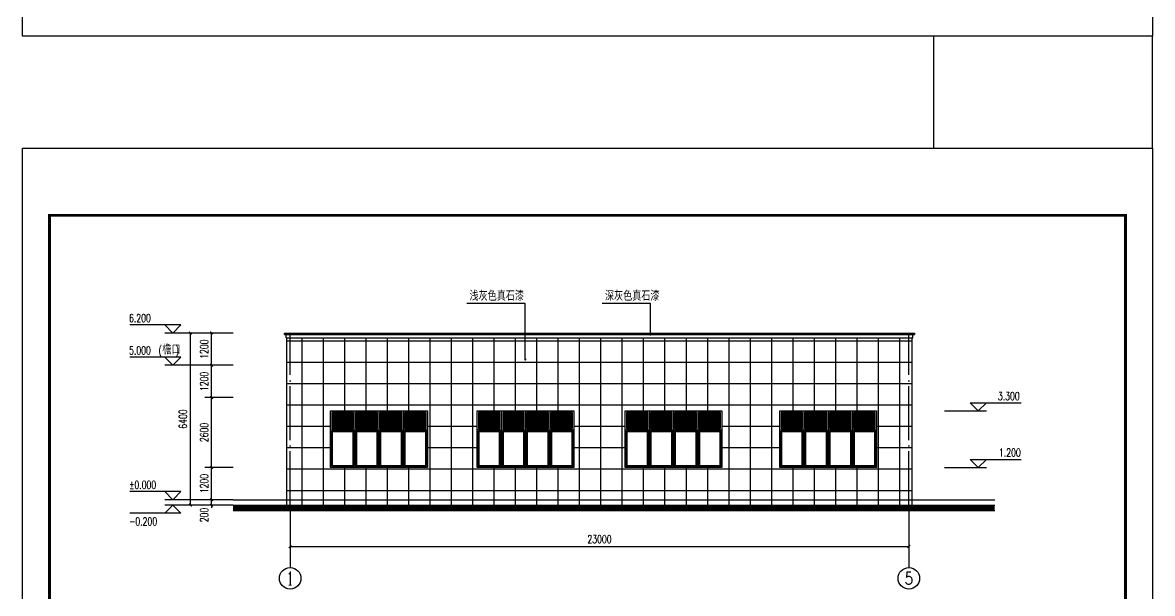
# Model space of a CAD drawing. Extents: x 1885024 to 2490229, y 18495599 to 18794495.
# Drawn here: x 2438333 to 2480333, y 18572298 to 18593529 of the extents above; entities that cross this region are included whole.
import ezdxf
from ezdxf.enums import TextEntityAlignment as Align

# ---------------------------------------------------------------- set-up
doc = ezdxf.new("R2010")
doc.units = 0
doc.header["$LTSCALE"] = 1000
doc.header["$MEASUREMENT"] = 0
doc.linetypes.add('DASH', pattern=[0.35, 0.25, -0.1])
doc.linetypes.add('DOTE', pattern=[2.42, 2, -0.2, 0.02, -0.2])
doc.layers.get('Defpoints').update_dxf_attribs({"color": 250})
doc.layers.add('0 - 已设计道路边线', color=150, linetype='Continuous', lineweight=50)
for name, color, linetype in [('0 - 转弯半径', 10, 'Continuous'), ('AXIS_TEXT', 7, 'Continuous'), ('AXIS_外部', 171, 'Continuous'), ('DIM_ELEV', 145, 'Continuous'), ('DIM_LEAD', 145, 'Continuous'), ('DOTE', 1, 'DOTE'), ('PUB_DIM', 161, 'Continuous'), ('PUB_TEXT', 7, 'Continuous'), ('TK', 4, 'Continuous')]:
    doc.layers.add(name, color=color, linetype=linetype)
doc.styles.add('_TCH_AXIS', font='COMPLEX', dxfattribs={"bigfont": 'GBCBIG'})
doc.styles.add('_TCH_DIM', font='SIMPLEX', dxfattribs={"bigfont": 'GBCBIG'})
doc.styles.add('_TCH_DIM_T3', font='SIMPLEX', dxfattribs={"width": 0.705882, "bigfont": 'GBCBIG'})
doc.styles.add('COMPLEX', font='COMPLEX')
doc.dimstyles.new('_TCH_ARCH&&100', dxfattribs={"dimtxt": 297.5, "dimasz": 100, "dimexe": 250, "dimexo": 300, "dimgap": 126.25, "dimtad": 1, "dimdec": 0, "dimzin": 0, "dimdsep": 46, "dimtxsty": '_TCH_DIM_T3', "dimblk": 'ARCHTICK', "dimcen": 0.09, "dimclrt": 7, "dimazin": 2, "dimtfac": 1, "dimtdec": 0, "dimtix": 1, "dimtmove": 2, "dimatfit": 3, "dimfxl": 0, "dimtolj": 1, "dimtzin": 0, "dimarcsym": 0})

# ---------------------------------------------------------------- blocks, each defined once
blk = doc.blocks.new('GeYuanFrame_40684711', base_point=(18.76, 4.34))
at = {"layer": 'TK'}
blk.add_lwpolyline([(18.76, 424.34), (612.76, 424.34), (612.76, 4.34), (18.76, 4.34), (18.76, 424.34)], dxfattribs=at)
blk = doc.blocks.new('GeYuanFrame_51638672', base_point=(18.76, 4.34))
at = {"layer": 'TK'}
blk.add_line((43.76, 414.34), (602.76, 414.34), dxfattribs=at)
blk.add_lwpolyline([(18.76, 424.34), (612.76, 424.34), (612.76, 4.34), (18.76, 4.34), (18.76, 424.34)], dxfattribs=at)
at = {"layer": 'TK', "const_width": 1}
blk.add_lwpolyline([(602.76, 414.34), (43.76, 414.34), (43.76, 14.34), (602.76, 14.34)], close=True, dxfattribs=at)
blk = doc.blocks.new('_ArchTick')
at = {"color": 0, "linetype": 'ByBlock', "const_width": 0.4}
blk.add_lwpolyline([(-0.5, -0.5), (0.5, 0.5)], dxfattribs=at)
blk = doc.blocks.new('*D116')
at = {"layer": 'AXIS_外部', "color": 0, "lineweight": -2}
for p, q in [((2448279, 18575383), (2448279, 18573791)), ((2471279, 18575383), (2471279, 18573791)), ((2448279, 18574041), (2471279, 18574041))]:
    blk.add_line(p, q, dxfattribs=at)
at = {"layer": 'Defpoints', "color": 0}
for p in [(2448279, 18575683), (2471279, 18575683), (2471279, 18574041)]:
    blk.add_point(p, dxfattribs=at)
at = {"layer": 'AXIS_外部', "color": 0, "lineweight": -2, "xscale": 100, "yscale": 100, "zscale": 100, "rotation": 180}
blk.add_blockref('_ArchTick', (2448279, 18574041), dxfattribs=at)
at = {"layer": 'AXIS_外部', "color": 0, "lineweight": -2, "xscale": 100, "yscale": 100, "zscale": 100}
blk.add_blockref('_ArchTick', (2471279, 18574041), dxfattribs=at)
at = {"layer": 'AXIS_外部', "color": 7, "insert": (2459779, 18574316), "char_height": 297.5, "attachment_point": 5, "style": '_TCH_DIM_T3'}
blk.add_mtext('\\A1;23000', dxfattribs=at)
blk = doc.blocks.new('*D117')
at = {"layer": 'Defpoints', "color": 0}
for p in [(2444569, 18581983), (2446359, 18581983), (2446359, 18575583)]:
    blk.add_point(p, dxfattribs=at)
at = {"layer": 'PUB_DIM', "color": 0, "lineweight": -2}
for p, q in [((2446059, 18581983), (2444319, 18581983)), ((2444569, 18575583), (2444569, 18581983)), ((2446059, 18575583), (2444319, 18575583))]:
    blk.add_line(p, q, dxfattribs=at)
at = {"layer": 'PUB_DIM', "color": 0, "lineweight": -2, "xscale": 100, "yscale": 100, "zscale": 100}
for p, rotation in [((2444569, 18581983), 90), ((2444569, 18575583), 270)]:
    blk.add_blockref('_ArchTick', p, dxfattribs=dict(at, rotation=rotation))
at = {"layer": 'PUB_DIM', "color": 7, "insert": (2444294, 18578783), "char_height": 297.5, "attachment_point": 5, "rotation": 90, "style": '_TCH_DIM_T3'}
blk.add_mtext('\\A1;6400', dxfattribs=at)
blk = doc.blocks.new('*D118')
at = {"layer": 'Defpoints', "color": 0}
for p in [(2445359, 18575783), (2446459, 18575783), (2446459, 18575583)]:
    blk.add_point(p, dxfattribs=at)
at = {"layer": 'PUB_DIM', "color": 0, "lineweight": -2}
for p, q in [((2446159, 18575783), (2445109, 18575783)), ((2445359, 18575783), (2445359, 18575883)), ((2445359, 18575583), (2445359, 18575783)), ((2446159, 18575583), (2445109, 18575583)), ((2445359, 18575583), (2445359, 18575483))]:
    blk.add_line(p, q, dxfattribs=at)
at = {"layer": 'PUB_DIM', "color": 0, "lineweight": -2, "xscale": 100, "yscale": 100, "zscale": 100}
for p, rotation in [((2445359, 18575783), 270), ((2445359, 18575583), 90)]:
    blk.add_blockref('_ArchTick', p, dxfattribs=dict(at, rotation=rotation))
at = {"layer": 'PUB_DIM', "color": 7, "insert": (2445084, 18575213), "char_height": 297.5, "attachment_point": 5, "rotation": 90, "style": '_TCH_DIM_T3'}
blk.add_mtext('\\A1;200', dxfattribs=at)
blk = doc.blocks.new('*D119')
at = {"layer": 'Defpoints', "color": 0}
for p in [(2445359, 18576983), (2446459, 18576983), (2446459, 18575783)]:
    blk.add_point(p, dxfattribs=at)
at = {"layer": 'PUB_DIM', "color": 0, "lineweight": -2}
for p, q in [((2446159, 18576983), (2445109, 18576983)), ((2445359, 18575783), (2445359, 18576983)), ((2446159, 18575783), (2445109, 18575783))]:
    blk.add_line(p, q, dxfattribs=at)
at = {"layer": 'PUB_DIM', "color": 0, "lineweight": -2, "xscale": 100, "yscale": 100, "zscale": 100}
for p, rotation in [((2445359, 18576983), 90), ((2445359, 18575783), 270)]:
    blk.add_blockref('_ArchTick', p, dxfattribs=dict(at, rotation=rotation))
at = {"layer": 'PUB_DIM', "color": 7, "insert": (2445084, 18576383), "char_height": 297.5, "attachment_point": 5, "rotation": 90, "style": '_TCH_DIM_T3'}
blk.add_mtext('\\A1;1200', dxfattribs=at)
blk = doc.blocks.new('*D120')
at = {"layer": 'Defpoints', "color": 0}
for p in [(2445359, 18579583), (2446459, 18579583), (2446459, 18576983)]:
    blk.add_point(p, dxfattribs=at)
at = {"layer": 'PUB_DIM', "color": 0, "lineweight": -2}
for p, q in [((2446159, 18579583), (2445109, 18579583)), ((2445359, 18576983), (2445359, 18579583)), ((2446159, 18576983), (2445109, 18576983))]:
    blk.add_line(p, q, dxfattribs=at)
at = {"layer": 'PUB_DIM', "color": 0, "lineweight": -2, "xscale": 100, "yscale": 100, "zscale": 100}
for p, rotation in [((2445359, 18579583), 90), ((2445359, 18576983), 270)]:
    blk.add_blockref('_ArchTick', p, dxfattribs=dict(at, rotation=rotation))
at = {"layer": 'PUB_DIM', "color": 7, "insert": (2445084, 18578283), "char_height": 297.5, "attachment_point": 5, "rotation": 90, "style": '_TCH_DIM_T3'}
blk.add_mtext('\\A1;2600', dxfattribs=at)
blk = doc.blocks.new('*D121')
at = {"layer": 'Defpoints', "color": 0}
for p in [(2445359, 18580783), (2446459, 18580783), (2446459, 18579583)]:
    blk.add_point(p, dxfattribs=at)
at = {"layer": 'PUB_DIM', "color": 0, "lineweight": -2}
for p, q in [((2446159, 18580783), (2445109, 18580783)), ((2445359, 18579583), (2445359, 18580783)), ((2446159, 18579583), (2445109, 18579583))]:
    blk.add_line(p, q, dxfattribs=at)
at = {"layer": 'PUB_DIM', "color": 0, "lineweight": -2, "xscale": 100, "yscale": 100, "zscale": 100}
for p, rotation in [((2445359, 18580783), 90), ((2445359, 18579583), 270)]:
    blk.add_blockref('_ArchTick', p, dxfattribs=dict(at, rotation=rotation))
at = {"layer": 'PUB_DIM', "color": 7, "insert": (2445084, 18580183), "char_height": 297.5, "attachment_point": 5, "rotation": 90, "style": '_TCH_DIM_T3'}
blk.add_mtext('\\A1;1200', dxfattribs=at)
blk = doc.blocks.new('*D122')
at = {"layer": 'Defpoints', "color": 0}
for p in [(2445359, 18581983), (2446459, 18581983), (2446459, 18580783)]:
    blk.add_point(p, dxfattribs=at)
at = {"layer": 'PUB_DIM', "color": 0, "lineweight": -2}
for p, q in [((2446159, 18581983), (2445109, 18581983)), ((2445359, 18580783), (2445359, 18581983)), ((2446159, 18580783), (2445109, 18580783))]:
    blk.add_line(p, q, dxfattribs=at)
at = {"layer": 'PUB_DIM', "color": 0, "lineweight": -2, "xscale": 100, "yscale": 100, "zscale": 100}
for p, rotation in [((2445359, 18581983), 90), ((2445359, 18580783), 270)]:
    blk.add_blockref('_ArchTick', p, dxfattribs=dict(at, rotation=rotation))
at = {"layer": 'PUB_DIM', "color": 7, "insert": (2445084, 18581383), "char_height": 297.5, "attachment_point": 5, "rotation": 90, "style": '_TCH_DIM_T3'}
blk.add_mtext('\\A1;1200', dxfattribs=at)
blk = doc.blocks.new('_AXISO')
blk.add_circle((0, 0), 0.5)
at = {"layer": 'AXIS_TEXT', "style": 'COMPLEX', "width": 1.041667}
blk.add_attdef('A', text='', height=0.56, dxfattribs=at).set_placement((-0.25, -0.28), (0.25, -0.28), align=Align.FIT)

msp = doc.modelspace()

# ---------------------------------------------------------------- hatches: boundary and pattern name
at = {"linetype": 'DASH'}
h = msp.add_hatch(dxfattribs=at)
h.set_pattern_fill('ANSI37,_O', color=250, scale=500, angle=45)
h.set_pattern_definition([(90, (0, 0), (-793.75, 2e-13), []), (180, (0, 0), (-2e-13, -793.75), [])])
h.paths.add_polyline_path([(2471399.3, 18581802.6), (2457021, 18581802.6), (2457021, 18581018.4, -1), (2457021, 18580978.4, -1), (2457021, 18581018.4), (2457021, 18581802.6), (2448159.3, 18581802.6), (2448159.3, 18575582.6), (2471399.3, 18575582.6)])
h.paths.add_polyline_path([(2464329.3, 18579082.6), (2464329.3, 18576982.6), (2460729.3, 18576982.6), (2460729.3, 18579082.6)], flags=16)
h.paths.add_polyline_path([(2466479.3, 18579082.6), (2470079.3, 18579082.6), (2470079.3, 18576982.6), (2466479.3, 18576982.6)], flags=16)
h.paths.add_polyline_path([(2458829.3, 18579082.6), (2458829.3, 18576982.6), (2455229.3, 18576982.6), (2455229.3, 18579082.6)], flags=16)
h.paths.add_polyline_path([(2453379.3, 18579082.6), (2453379.3, 18576982.6), (2449779.3, 18576982.6), (2449779.3, 18579082.6)], flags=16)
h = msp.add_hatch()
h.set_pattern_fill('ANSI31', color=252, scale=30, angle=135, style=0)
h.set_pattern_definition([(180, (-5450, 0), (-1e-14, -47.625), [])])
h.paths.add_polyline_path([(2450729.3, 18578432.6), (2451529.3, 18578432.6), (2451529.3, 18579032.6), (2450729.3, 18579032.6)])
h.paths.add_polyline_path([(2449829.3, 18578432.6), (2450629.3, 18578432.6), (2450629.3, 18579032.6), (2449829.3, 18579032.6)])
h.paths.add_polyline_path([(2451629.3, 18578432.6), (2452429.3, 18578432.6), (2452429.3, 18579032.6), (2451629.3, 18579032.6)])
h.paths.add_polyline_path([(2452529.3, 18578432.6), (2453329.3, 18578432.6), (2453329.3, 18579032.6), (2452529.3, 18579032.6)])
h = msp.add_hatch()
h.set_pattern_fill('ANSI31', color=252, scale=30, angle=135, style=0)
h.set_pattern_definition([(180, (0, 0), (-1e-14, -47.625), [])])
h.paths.add_polyline_path([(2456179.3, 18578432.6), (2456979.3, 18578432.6), (2456979.3, 18579032.6), (2456179.3, 18579032.6)])
h.paths.add_polyline_path([(2455279.3, 18578432.6), (2456079.3, 18578432.6), (2456079.3, 18579032.6), (2455279.3, 18579032.6)])
h.paths.add_polyline_path([(2457079.3, 18578432.6), (2457879.3, 18578432.6), (2457879.3, 18579032.6), (2457079.3, 18579032.6)])
h.paths.add_polyline_path([(2457979.3, 18578432.6), (2458779.3, 18578432.6), (2458779.3, 18579032.6), (2457979.3, 18579032.6)])
h = msp.add_hatch()
h.set_pattern_fill('ANSI31', color=252, scale=30, angle=135, style=0)
h.set_pattern_definition([(180, (5500, 0), (-1e-14, -47.625), [])])
h.paths.add_polyline_path([(2461679.3, 18578432.6), (2462479.3, 18578432.6), (2462479.3, 18579032.6), (2461679.3, 18579032.6)])
h.paths.add_polyline_path([(2460779.3, 18578432.6), (2461579.3, 18578432.6), (2461579.3, 18579032.6), (2460779.3, 18579032.6)])
h.paths.add_polyline_path([(2462579.3, 18578432.6), (2463379.3, 18578432.6), (2463379.3, 18579032.6), (2462579.3, 18579032.6)])
h.paths.add_polyline_path([(2463479.3, 18578432.6), (2464279.3, 18578432.6), (2464279.3, 18579032.6), (2463479.3, 18579032.6)])
h = msp.add_hatch()
h.set_pattern_fill('ANSI31', color=252, scale=30, angle=135, style=0)
h.set_pattern_definition([(180, (11250, 0), (-1e-14, -47.625), [])])
h.paths.add_polyline_path([(2467429.3, 18578432.6), (2468229.3, 18578432.6), (2468229.3, 18579032.6), (2467429.3, 18579032.6)])
h.paths.add_polyline_path([(2466529.3, 18578432.6), (2467329.3, 18578432.6), (2467329.3, 18579032.6), (2466529.3, 18579032.6)])
h.paths.add_polyline_path([(2468329.3, 18578432.6), (2469129.3, 18578432.6), (2469129.3, 18579032.6), (2468329.3, 18579032.6)])
h.paths.add_polyline_path([(2469229.3, 18578432.6), (2470029.3, 18578432.6), (2470029.3, 18579032.6), (2469229.3, 18579032.6)])

# ---------------------------------------------------------------- linework, layer by layer
for p, q in [((2448069.3, 18581922.6), (2448069.3, 18581982.6)), ((2448069.3, 18581922.6), (2471489.3, 18581922.6)), ((2448129.3, 18581802.6), (2448129.3, 18581922.6)), ((2448129.3, 18581802.6), (2471429.3, 18581802.6)), ((2471429.3, 18581802.6), (2471429.3, 18581922.6)), ((2450679.3, 18579082.6), (2450679.3, 18576982.6)), ((2451579.3, 18579082.6), (2451579.3, 18576982.6)), ((2451579.3, 18579082.6), (2453379.3, 18579082.6)), ((2452479.3, 18579082.6), (2452479.3, 18576982.6)), ((2453379.3, 18579082.6), (2453379.3, 18576982.6)), ((2456129.3, 18579082.6), (2456129.3, 18576982.6)), ((2457029.3, 18579082.6), (2457029.3, 18576982.6)), ((2457029.3, 18579082.6), (2458829.3, 18579082.6)), ((2457929.3, 18579082.6), (2457929.3, 18576982.6)), ((2458829.3, 18579082.6), (2458829.3, 18576982.6)), ((2461629.3, 18579082.6), (2461629.3, 18576982.6)), ((2462529.3, 18579082.6), (2462529.3, 18576982.6)), ((2462529.3, 18579082.6), (2464329.3, 18579082.6)), ((2463429.3, 18579082.6), (2463429.3, 18576982.6)), ((2464329.3, 18579082.6), (2464329.3, 18576982.6)), ((2467379.3, 18579082.6), (2467379.3, 18576982.6)), ((2468279.3, 18579082.6), (2468279.3, 18576982.6)), ((2468279.3, 18579082.6), (2470079.3, 18579082.6)), ((2469179.3, 18579082.6), (2469179.3, 18576982.6)), ((2470079.3, 18579082.6), (2470079.3, 18576982.6)), ((2453379.3, 18576982.6), (2451579.3, 18576982.6)), ((2458829.3, 18576982.6), (2457029.3, 18576982.6)), ((2464329.3, 18576982.6), (2462529.3, 18576982.6)), ((2470079.3, 18576982.6), (2468279.3, 18576982.6))]:
    msp.add_line(p, q)
for points in [[(2480332.5, 18593024.2), (2472193.7, 18593024.2), (2472193.7, 18588861.4), (2480332.5, 18588861.4)], [(2449779.3, 18579082.6), (2451579.3, 18579082.6), (2451579.3, 18576982.6), (2449779.3, 18576982.6)], [(2449779.3, 18579082.6), (2453379.3, 18579082.6), (2453379.3, 18576982.6), (2449779.3, 18576982.6)], [(2449829.3, 18578432.6), (2450629.3, 18578432.6), (2450629.3, 18579032.6), (2449829.3, 18579032.6)], [(2450729.3, 18578432.6), (2451529.3, 18578432.6), (2451529.3, 18579032.6), (2450729.3, 18579032.6)], [(2451629.3, 18578432.6), (2452429.3, 18578432.6), (2452429.3, 18579032.6), (2451629.3, 18579032.6)], [(2452529.3, 18578432.6), (2453329.3, 18578432.6), (2453329.3, 18579032.6), (2452529.3, 18579032.6)], [(2455229.3, 18579082.6), (2457029.3, 18579082.6), (2457029.3, 18576982.6), (2455229.3, 18576982.6)], [(2455229.3, 18579082.6), (2458829.3, 18579082.6), (2458829.3, 18576982.6), (2455229.3, 18576982.6)], [(2455279.3, 18578432.6), (2456079.3, 18578432.6), (2456079.3, 18579032.6), (2455279.3, 18579032.6)], [(2456179.3, 18578432.6), (2456979.3, 18578432.6), (2456979.3, 18579032.6), (2456179.3, 18579032.6)], [(2457079.3, 18578432.6), (2457879.3, 18578432.6), (2457879.3, 18579032.6), (2457079.3, 18579032.6)], [(2457979.3, 18578432.6), (2458779.3, 18578432.6), (2458779.3, 18579032.6), (2457979.3, 18579032.6)], [(2460729.3, 18579082.6), (2462529.3, 18579082.6), (2462529.3, 18576982.6), (2460729.3, 18576982.6)], [(2460729.3, 18579082.6), (2464329.3, 18579082.6), (2464329.3, 18576982.6), (2460729.3, 18576982.6)], [(2460779.3, 18578432.6), (2461579.3, 18578432.6), (2461579.3, 18579032.6), (2460779.3, 18579032.6)], [(2461679.3, 18578432.6), (2462479.3, 18578432.6), (2462479.3, 18579032.6), (2461679.3, 18579032.6)], [(2462579.3, 18578432.6), (2463379.3, 18578432.6), (2463379.3, 18579032.6), (2462579.3, 18579032.6)], [(2463479.3, 18578432.6), (2464279.3, 18578432.6), (2464279.3, 18579032.6), (2463479.3, 18579032.6)], [(2466479.3, 18579082.6), (2468279.3, 18579082.6), (2468279.3, 18576982.6), (2466479.3, 18576982.6)], [(2466479.3, 18579082.6), (2470079.3, 18579082.6), (2470079.3, 18576982.6), (2466479.3, 18576982.6)], [(2466529.3, 18578432.6), (2467329.3, 18578432.6), (2467329.3, 18579032.6), (2466529.3, 18579032.6)], [(2467429.3, 18578432.6), (2468229.3, 18578432.6), (2468229.3, 18579032.6), (2467429.3, 18579032.6)], [(2468329.3, 18578432.6), (2469129.3, 18578432.6), (2469129.3, 18579032.6), (2468329.3, 18579032.6)], [(2469229.3, 18578432.6), (2470029.3, 18578432.6), (2470029.3, 18579032.6), (2469229.3, 18579032.6)]]:
    msp.add_lwpolyline(points, close=True)
for points in [[(2448069.3, 18581982.6), (2471489.3, 18581982.6), (2471489.3, 18581922.6)], [(2448159.3, 18575582.6), (2448159.3, 18581802.6)], [(2471399.3, 18575582.6), (2471399.3, 18581802.6)], [(2446159.3, 18575582.6), (2474471.2, 18575582.6)], [(2446159.3, 18575382.6), (2474471.2, 18575382.6)]]:
    msp.add_lwpolyline(points)
at = {"const_width": 200}
msp.add_lwpolyline([(2446159.3, 18575482.6), (2474471.2, 18575482.6)], dxfattribs=at)
at = {"layer": '0 - 已设计道路边线', "ltscale": 0.01}
for points in [[(2449829.3, 18578332.6), (2450629.3, 18578332.6), (2450629.3, 18577032.6), (2449829.3, 18577032.6)], [(2450729.3, 18578332.6), (2451529.3, 18578332.6), (2451529.3, 18577032.6), (2450729.3, 18577032.6)], [(2451629.3, 18578332.6), (2452429.3, 18578332.6), (2452429.3, 18577032.6), (2451629.3, 18577032.6)], [(2452529.3, 18578332.6), (2453329.3, 18578332.6), (2453329.3, 18577032.6), (2452529.3, 18577032.6)], [(2455279.3, 18578332.6), (2456079.3, 18578332.6), (2456079.3, 18577032.6), (2455279.3, 18577032.6)], [(2456179.3, 18578332.6), (2456979.3, 18578332.6), (2456979.3, 18577032.6), (2456179.3, 18577032.6)], [(2457079.3, 18578332.6), (2457879.3, 18578332.6), (2457879.3, 18577032.6), (2457079.3, 18577032.6)], [(2457979.3, 18578332.6), (2458779.3, 18578332.6), (2458779.3, 18577032.6), (2457979.3, 18577032.6)], [(2460779.3, 18578332.6), (2461579.3, 18578332.6), (2461579.3, 18577032.6), (2460779.3, 18577032.6)], [(2461679.3, 18578332.6), (2462479.3, 18578332.6), (2462479.3, 18577032.6), (2461679.3, 18577032.6)], [(2462579.3, 18578332.6), (2463379.3, 18578332.6), (2463379.3, 18577032.6), (2462579.3, 18577032.6)], [(2463479.3, 18578332.6), (2464279.3, 18578332.6), (2464279.3, 18577032.6), (2463479.3, 18577032.6)], [(2466529.3, 18578332.6), (2467329.3, 18578332.6), (2467329.3, 18577032.6), (2466529.3, 18577032.6)], [(2467429.3, 18578332.6), (2468229.3, 18578332.6), (2468229.3, 18577032.6), (2467429.3, 18577032.6)], [(2468329.3, 18578332.6), (2469129.3, 18578332.6), (2469129.3, 18577032.6), (2468329.3, 18577032.6)], [(2469229.3, 18578332.6), (2470029.3, 18578332.6), (2470029.3, 18577032.6), (2469229.3, 18577032.6)]]:
    msp.add_lwpolyline(points, close=True, dxfattribs=at)
at = {"layer": '0 - 转弯半径', "color": 0}
for p, q in [((2453379.3, 18579082.6), (2453379.3, 18576982.6)), ((2458829.3, 18579082.6), (2458829.3, 18576982.6)), ((2464329.3, 18579082.6), (2464329.3, 18576982.6)), ((2470079.3, 18579082.6), (2470079.3, 18576982.6)), ((2449779.3, 18578382.6), (2451579.3, 18578382.6)), ((2451579.3, 18578382.6), (2453379.3, 18578382.6)), ((2455229.3, 18578382.6), (2457029.3, 18578382.6)), ((2457029.3, 18578382.6), (2458829.3, 18578382.6)), ((2460729.3, 18578382.6), (2462529.3, 18578382.6)), ((2462529.3, 18578382.6), (2464329.3, 18578382.6)), ((2466479.3, 18578382.6), (2468279.3, 18578382.6)), ((2468279.3, 18578382.6), (2470079.3, 18578382.6)), ((2450679.3, 18576982.6), (2449779.3, 18576982.6)), ((2452479.3, 18576982.6), (2451579.3, 18576982.6)), ((2456129.3, 18576982.6), (2455229.3, 18576982.6)), ((2457929.3, 18576982.6), (2457029.3, 18576982.6)), ((2461629.3, 18576982.6), (2460729.3, 18576982.6)), ((2463429.3, 18576982.6), (2462529.3, 18576982.6)), ((2467379.3, 18576982.6), (2466479.3, 18576982.6)), ((2469179.3, 18576982.6), (2468279.3, 18576982.6))]:
    msp.add_line(p, q, dxfattribs=at)
at = {"layer": 'AXIS_外部'}
for p, q in [((2448279.3, 18575582.6), (2448279.3, 18573260.5)), ((2471279.3, 18575582.6), (2471279.3, 18573260.5))]:
    msp.add_line(p, q, dxfattribs=at)
at = {"layer": 'Defpoints'}
msp.add_lwpolyline([(2446159.3, 18575782.6), (2474471.2, 18575782.6)], dxfattribs=at)
at = {"layer": 'DIM_ELEV'}
for p, q in [((2444219.5, 18582282.6), (2442319.5, 18582282.6)), ((2443919.5, 18581982.6), (2443619.5, 18582282.6)), ((2443919.5, 18581982.6), (2444219.5, 18582282.6)), ((2445169.5, 18581982.6), (2443619.5, 18581982.6)), ((2444219.5, 18581082.6), (2442319.5, 18581082.6)), ((2443919.5, 18580782.6), (2443619.5, 18581082.6)), ((2443919.5, 18580782.6), (2444219.5, 18581082.6)), ((2445169.5, 18580782.6), (2443619.5, 18580782.6)), ((2473859.2, 18579082.6), (2473559.2, 18579382.6)), ((2473559.2, 18579382.6), (2475459.2, 18579382.6)), ((2473859.2, 18579082.6), (2474159.2, 18579382.6)), ((2472609.2, 18579082.6), (2474159.2, 18579082.6)), ((2473859.2, 18576982.6), (2473559.2, 18577282.6)), ((2473559.2, 18577282.6), (2475459.2, 18577282.6)), ((2473859.2, 18576982.6), (2474159.2, 18577282.6)), ((2472609.2, 18576982.6), (2474159.2, 18576982.6)), ((2444219.5, 18576082.6), (2442319.5, 18576082.6)), ((2443919.5, 18575782.6), (2443619.5, 18576082.6)), ((2445169.5, 18575782.6), (2443619.5, 18575782.6)), ((2443919.5, 18575782.6), (2444219.5, 18576082.6)), ((2443919.5, 18575582.6), (2443619.5, 18575282.6)), ((2444619.5, 18575582.6), (2443619.5, 18575582.6)), ((2443919.5, 18575582.6), (2444219.5, 18575282.6)), ((2444219.5, 18575282.6), (2442319.5, 18575282.6))]:
    msp.add_line(p, q, dxfattribs=at)
at = {"layer": 'DIM_LEAD'}
for p, q in [((2457021, 18583080.7), (2454841.4, 18583080.7)), ((2457021, 18580998.4), (2457021, 18583080.7)), ((2457021, 18580998.4), (2457021, 18583080.7)), ((2461670.1, 18583080.7), (2459877.4, 18583080.7)), ((2461670.1, 18581922.6), (2461670.1, 18583080.7)), ((2461670.1, 18581922.6), (2461670.1, 18583080.7))]:
    msp.add_line(p, q, dxfattribs=at)
at = {"layer": 'DIM_LEAD', "const_width": 40}
for points in [[(2461670.1, 18581902.6, 1), (2461670.1, 18581942.6, 1)], [(2461670.1, 18581902.6, 1), (2461670.1, 18581942.6, 1)], [(2457021, 18580978.4, 1), (2457021, 18581018.4, 1)], [(2457021, 18580978.4, 1), (2457021, 18581018.4, 1)]]:
    msp.add_lwpolyline(points, format="xyb", close=True, dxfattribs=at)
at = {"layer": 'DOTE'}
for p, q in [((2448279.3, 18575582.6), (2448279.3, 18581982.6)), ((2471279.3, 18575582.6), (2471279.3, 18581982.6))]:
    msp.add_line(p, q, dxfattribs=at)

# ---------------------------------------------------------------- block references
at = {"xscale": 100, "yscale": 100, "zscale": 100, "rotation": 270}
for name, p in [('GeYuanFrame_40684711', (2438332.5, 18652424.2)), ('GeYuanFrame_51638672', (2438332.5, 18588861.4))]:
    msp.add_blockref(name, p, dxfattribs=at)
at = {"layer": 'AXIS_外部'}
ref = msp.add_blockref('_AXISO', (2448279.3, 18572860.5), dxfattribs=dict(at, xscale=800, yscale=800, zscale=800))
ref.add_attrib('A', '1', dxfattribs={"layer": 'AXIS_TEXT', "height": 514.7, "style": '_TCH_AXIS'}).set_placement((2448169, 18572603.2), (2448389.6, 18572603.2), align=Align.FIT)
ref = msp.add_blockref('_AXISO', (2471279.3, 18572860.5), dxfattribs=dict(at, xscale=800, yscale=800, zscale=800))
ref.add_attrib('A', '5', dxfattribs={"layer": 'AXIS_TEXT', "height": 465.9, "style": '_TCH_AXIS'}).set_placement((2471124, 18572627.6), (2471434.6, 18572627.6), align=Align.FIT)

# ---------------------------------------------------------------- texts
at = {"layer": 'PUB_TEXT', "style": '_TCH_DIM'}
for s, p in [('浅灰色真石漆', (2454946.4, 18583185.7)), ('深灰色真石漆', (2459982.4, 18583185.7)), ('檐口', (2443525.5, 18581187.6))]:
    msp.add_text(s, height=337.59, dxfattribs=at).set_placement(p)
at = {"layer": 'PUB_TEXT', "style": '_TCH_DIM', "width": 0.705882}
for s, p in [('6.200', (2442289.5, 18582387.6)), ('5.000', (2442289.5, 18581187.6)), ('(', (2443385.5, 18581187.6)), (')', (2444016.9, 18581187.6)), ('3.300', (2474589.2, 18579487.6)), ('1.200', (2474629.2, 18577387.6)), ('%%P0.000', (2442289.5, 18576187.6)), ('-0.200', (2442289.5, 18574827.6))]:
    msp.add_text(s, height=297.5, dxfattribs=at).set_placement(p)

# ---------------------------------------------------------------- dimensions: what is measured, and where the dimension line sits
at = {"layer": 'AXIS_外部'}
dim = msp.add_aligned_dim(p1=(2448279.3, 18575682.6), p2=(2471279.3, 18575682.6), distance=-1641.4, dimstyle='_TCH_ARCH&&100', dxfattribs=at)
dim.commit()
dim.dimension.update_dxf_attribs({"geometry": '*D116', "text_midpoint": (2459779.3, 18574316.2)})
at = {"layer": 'PUB_DIM', "color": 0}
for p1, p2, distance, picture, middle in [((2446359.3, 18575582.6), (2446359.3, 18581982.6), 1789.8, '*D117', (2444294.5, 18578782.6)), ((2446459.3, 18580782.6), (2446459.3, 18581982.6), 1100, '*D122', (2445084.3, 18581382.6)), ((2446459.3, 18579582.6), (2446459.3, 18580782.6), 1100, '*D121', (2445084.3, 18580182.6)), ((2446459.3, 18576982.6), (2446459.3, 18579582.6), 1100, '*D120', (2445084.3, 18578282.6)), ((2446459.3, 18575782.6), (2446459.3, 18576982.6), 1100, '*D119', (2445084.3, 18576382.6))]:
    dim = msp.add_aligned_dim(p1=p1, p2=p2, distance=distance, dimstyle='_TCH_ARCH&&100', dxfattribs=at)
    dim.commit()
    dim.dimension.update_dxf_attribs({"geometry": picture, "text_midpoint": middle})
dim = msp.add_linear_dim(base=(2445359.3, 18575782.6), p1=(2446459.3, 18575582.6), p2=(2446459.3, 18575782.6), angle=90, dimstyle='_TCH_ARCH&&100', dxfattribs=at)
dim.commit()
dim.dimension.update_dxf_attribs({"geometry": '*D118', "text_midpoint": (2445084.3, 18575212.6), "dimtype": 129})

doc.saveas('drawing.dxf')
